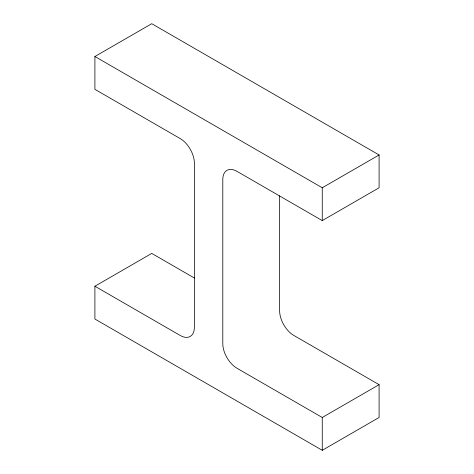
<?xml version="1.0" encoding="UTF-8"?>
<svg xmlns="http://www.w3.org/2000/svg" width="474" height="474" viewBox="0 0 474 474"><rect width="100%" height="100%" fill="white"/><g stroke="black" fill="none" stroke-linecap="round" stroke-linejoin="round"><path stroke-width="0.71" d="M94.907 286.225L180.161 335.444A20.098 11.601 60 0 0 194.37 327.244L194.37 163.163A20.098 11.601 60 0 0 180.161 138.556L94.907 89.331L94.907 56.513L151.745 23.7L379.093 154.962L379.093 187.775L322.255 220.594L237 171.369A20.098 11.601 60 0 0 222.792 179.575L222.792 343.65A20.098 11.601 60 0 0 237 368.262L322.255 417.487L379.093 384.669L379.093 417.487L322.255 450.3L94.907 319.038L94.907 286.225L151.745 253.406L194.37 278.019M94.907 56.513L322.255 187.775L379.093 154.962M379.093 384.669L293.839 335.444A20.098 11.601 60 0 1 279.63 310.837L279.63 195.833M322.255 187.775L322.255 220.594M322.255 417.487L322.255 450.3"/></g></svg>
